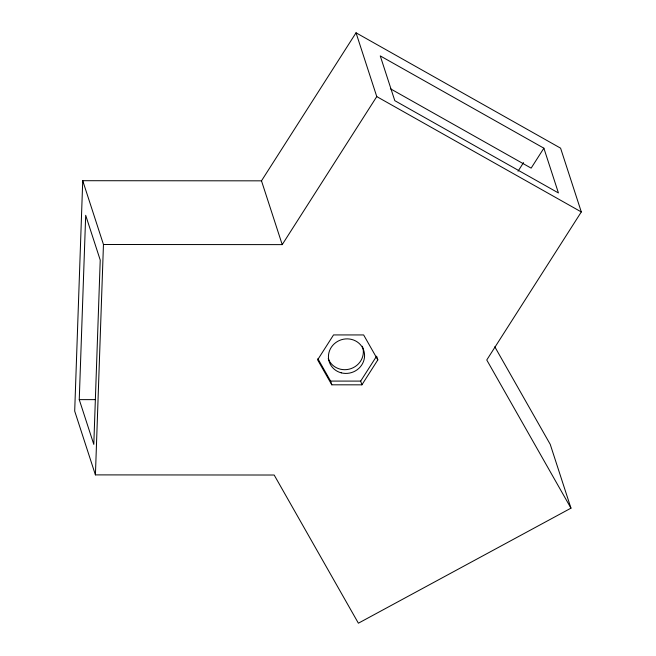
<?xml version="1.0" encoding="UTF-8"?>
<svg xmlns="http://www.w3.org/2000/svg" width="656" height="656" viewBox="0 0 656 656"><rect width="100%" height="100%" fill="white"/><g stroke="black" fill="none" stroke-linecap="round" stroke-linejoin="round"><path stroke-width="0.98" d="M570.966 508.162L486.76 359.988L581.306 211.945L560.585 148.158L356.036 32.8L261.49 180.835L82.73 180.703L74.694 411.099L95.415 474.887L274.175 475.026L358.389 623.2L570.966 508.162L550.245 444.374L494.78 346.77M79.253 399.627L85.69 215.307L100.229 260.071L93.8 444.391L79.253 399.627L95.309 399.635M95.415 474.887L103.459 244.491L82.73 180.703M103.459 244.491L282.219 244.622L376.765 96.588L356.036 32.8M361.899 384.834L360.685 381.103L376.61 356.175L377.823 359.898L361.899 384.834L331.797 384.81L317.611 359.857L333.535 334.929L363.637 334.945L377.823 359.898M518.035 171.216L523.537 162.598M543.881 148.19L558.428 192.954L394.797 100.663L380.25 55.899L543.881 148.19L531.147 168.133L390.64 88.888M317.873 358.709L330.583 381.079L360.685 381.103M376.765 96.588L581.306 211.945M330.583 381.079L331.797 384.81M261.49 180.835L282.219 244.622M362.374 346.245A18.163 17.187 -18 0 1 351.198 368.557A18.163 17.187 -18 0 1 328.213 358.594M341.251 372.838A18.163 17.187 -18 0 0 364.105 351.69A18.163 17.187 -18 0 0 334.158 343.916A18.163 17.187 -18 0 0 341.251 372.838"/></g></svg>
